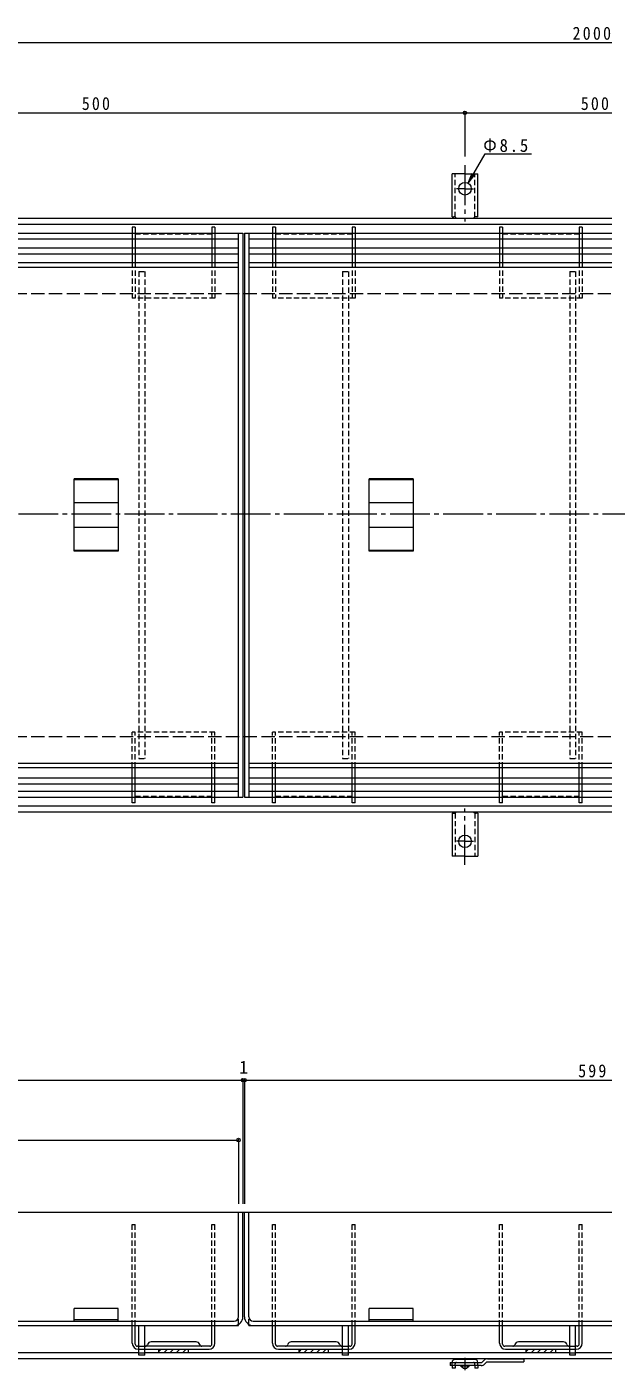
# Model space of a CAD drawing. Units: millimetres at full size, sheet at 1:3; details may follow other scales. Extents: x -1096 to 1162, y -823 to 816.
# Drawn here: x -468 to -68, y -470 to 440 of the extents above; entities that cross this region are included whole.
import ezdxf
from ezdxf.enums import TextEntityAlignment as Align

# ---------------------------------------------------------------- set-up
doc = ezdxf.new("R2010")
doc.units = ezdxf.units.MM
doc.header["$LTSCALE"] = 3
doc.header["$PDMODE"] = 32
doc.header["$PDSIZE"] = 2.4
for name, pattern in [('CHAIN1', [8, 5, -1, 1, -1]), ('CHAIN2', [12, 9, -1, 1, -1]), ('DASHED1', [1.8, 1.2, -0.6]), ('DASHED2', [3, 2, -1]), ('DASHED3', [4, 3, -1])]:
    doc.linetypes.add(name, pattern=pattern)
for name, color, linetype, lineweight in [('4-0', 7, 'CHAIN2', 9), ('4-1', 2, 'Continuous', 9), ('4-2', 3, 'Continuous', 9), ('4-3', 4, 'Continuous', 9), ('4-4', 7, 'Continuous', 9), ('4-5', 7, 'Continuous', 9), ('4-9', 5, 'Continuous', 9), ('4-A', 6, 'Continuous', 9)]:
    doc.layers.add(name, color=color, linetype=linetype, lineweight=lineweight)
doc.styles.add('ＭＳ ゴシック', font='')
doc.styles.get('ＭＳ ゴシック').set_extended_font_data('MS Gothic')

msp = doc.modelspace()

# ---------------------------------------------------------------- linework, layer by layer
at = {"layer": '4-0'}
msp.add_line((-941.66, 110.267), (-55.359, 110.267), dxfattribs=at)
at = {"layer": '4-1', "linetype": 'CHAIN2'}
for p, q in [((-170.896, 346.348), (-170.896, 308.236)), ((-170.896, 330.401), (-176.672, 330.401)), ((-170.896, 330.401), (-165.12, 330.401)), ((-170.896, -127.547), (-170.896, -89.434)), ((-170.896, -111.599), (-176.672, -111.599)), ((-170.896, -111.599), (-165.12, -111.599))]:
    msp.add_line(p, q, dxfattribs=at)
at = {"layer": '4-1'}
for p, q in [((-179.646, 311.401), (-179.646, 340.401)), ((-170.896, 340.401), (-179.646, 340.401)), ((-170.896, 340.401), (-162.146, 340.401)), ((-162.146, 311.401), (-162.146, 340.401)), ((-920.896, 310.401), (-71.396, 310.401)), ((-179.646, 311.401), (-178.396, 311.401)), ((-162.146, 311.401), (-163.396, 311.401)), ((-920.896, 306.401), (-71.396, 306.401)), ((-920.896, -87.599), (-71.396, -87.599)), ((-920.896, -91.599), (-71.396, -91.599)), ((-179.646, -92.599), (-179.646, -121.599)), ((-179.646, -92.599), (-178.396, -92.599)), ((-162.146, -92.599), (-163.396, -92.599)), ((-162.146, -92.599), (-162.146, -121.599)), ((-170.896, -121.599), (-179.646, -121.599)), ((-170.896, -121.599), (-162.146, -121.599)), ((-71.396, -363.119), (-321.396, -363.119)), ((-71.396, -462.12), (-1062.705, -462.12)), ((-391.896, -458.12), (-541.896, -458.12)), ((-253.896, -458.12), (-387.896, -458.12)), ((-99.896, -458.12), (-249.896, -458.12)), ((-71.396, -458.12), (-95.896, -458.12))]:
    msp.add_line(p, q, dxfattribs=at)
at = {"layer": '4-1', "linetype": 'DASHED1'}
for p, q in [((-177.646, 311.255), (-177.646, 340.401)), ((-164.146, 311.255), (-164.146, 340.401)), ((-177.646, -92.453), (-177.646, -121.599)), ((-164.146, -92.453), (-164.146, -121.599)), ((-391.896, -458.12), (-387.896, -458.12)), ((-253.896, -458.12), (-249.896, -458.12)), ((-99.896, -458.12), (-95.896, -458.12))]:
    msp.add_line(p, q, dxfattribs=at)
at = {"layer": '4-1', "linetype": 'DASHED3'}
for p, q in [((-920.896, 259.401), (-71.396, 259.401)), ((-920.896, -40.599), (-71.396, -40.599))]:
    msp.add_line(p, q, dxfattribs=at)
at = {"layer": '4-1'}
for centre in [(-170.896, 330.401), (-170.896, -111.599)]:
    msp.add_circle(centre, 4.25, dxfattribs=at)
for centre, start, end in [((-178.396, 309.401), 30.00051, 90), ((-163.396, 309.401), 90, 149.99949), ((-178.396, -90.599), 270, 329.99949), ((-163.396, -90.599), 210.00051, 270)]:
    msp.add_arc(centre, 2, start, end, dxfattribs=at)
at = {"layer": '4-2'}
for p, q in [((-324.396, -81.599), (-324.396, 300.401)), ((-321.396, 300.401), (-321.396, -81.599)), ((-320.396, 300.401), (-320.396, -81.599)), ((-317.396, 300.401), (-317.396, -81.599)), ((-917.396, 280.401), (-324.396, 280.401)), ((-917.396, 277.401), (-324.396, 277.401)), ((-317.396, 280.401), (-71.396, 280.401)), ((-317.396, 277.401), (-71.396, 277.401)), ((-435.896, 84.946), (-435.896, 133.855)), ((-405.896, 133.855), (-435.896, 133.855)), ((-405.896, 133.355), (-435.896, 133.355)), ((-405.896, 133.855), (-405.896, 84.946)), ((-235.896, 84.946), (-235.896, 133.855)), ((-205.896, 133.855), (-235.896, 133.855)), ((-205.896, 133.355), (-235.896, 133.355)), ((-205.896, 133.855), (-205.896, 84.946)), ((-405.896, 117.767), (-435.896, 117.767)), ((-205.896, 117.767), (-235.896, 117.767)), ((-405.896, 101.035), (-435.896, 101.035)), ((-205.896, 101.035), (-235.896, 101.035)), ((-405.896, 85.446), (-435.896, 85.446)), ((-405.896, 84.946), (-435.896, 84.946)), ((-205.896, 85.446), (-235.896, 85.446)), ((-205.896, 84.946), (-235.896, 84.946)), ((-917.396, -58.599), (-324.396, -58.599)), ((-917.396, -61.599), (-324.396, -61.599)), ((-317.396, -58.599), (-71.396, -58.599)), ((-317.396, -61.599), (-71.396, -61.599)), ((-321.396, -363.12), (-920.396, -363.12)), ((-324.396, -433.62), (-324.396, -363.12)), ((-321.396, -433.62), (-321.396, -363.12)), ((-320.396, -433.62), (-320.396, -363.12)), ((-71.396, -363.12), (-320.396, -363.12)), ((-317.396, -433.62), (-317.396, -363.12)), ((-914.396, -436.62), (-327.396, -436.62)), ((-435.896, -436.62), (-435.896, -428.12)), ((-435.896, -435.62), (-405.896, -435.62)), ((-314.396, -436.62), (-71.396, -436.62)), ((-235.896, -436.62), (-235.896, -428.12)), ((-235.896, -435.62), (-205.896, -435.62)), ((-917.396, -439.62), (-324.396, -439.62)), ((-324.396, -439.62), (-324.396, -438.816)), ((-317.396, -439.62), (-317.396, -438.816)), ((-317.396, -439.62), (-71.396, -439.62))]:
    msp.add_line(p, q, dxfattribs=at)
at = {"layer": '4-2', "linetype": 'DASHED1'}
for p, q in [((-324.396, -438.816), (-324.396, -433.62)), ((-317.396, -438.816), (-317.396, -433.62))]:
    msp.add_line(p, q, dxfattribs=at)
at = {"layer": '4-2'}
for points in [[(-405.896, -436.62), (-405.896, -428.12), (-435.896, -428.12)], [(-205.896, -436.62), (-205.896, -428.12), (-235.896, -428.12)]]:
    msp.add_lwpolyline(points, dxfattribs=at)
for centre, radius, start, end in [((-327.396, -433.62), 6, 270, 0), ((-327.396, -433.62), 3, 270, 0), ((-314.396, -433.62), 6, 180, 270), ((-314.396, -433.62), 3, 180, 270)]:
    msp.add_arc(centre, radius, start, end, dxfattribs=at)
at = {"layer": '4-3'}
for p, q in [((-396.396, 304.401), (-396.396, 300.401)), ((-394.396, 304.401), (-396.396, 304.401)), ((-394.396, 304.401), (-394.396, 300.401)), ((-342.396, 304.401), (-342.396, 300.401)), ((-340.396, 304.401), (-342.396, 304.401)), ((-340.396, 304.401), (-340.396, 300.401)), ((-299.396, 304.401), (-301.396, 304.401)), ((-301.396, 304.401), (-301.396, 300.401)), ((-299.396, 304.401), (-299.396, 300.401)), ((-245.396, 304.401), (-247.396, 304.401)), ((-247.396, 304.401), (-247.396, 300.401)), ((-245.396, 304.401), (-245.396, 300.401)), ((-145.396, 304.401), (-147.396, 304.401)), ((-147.396, 304.401), (-147.396, 300.401)), ((-145.396, 304.401), (-145.396, 300.401)), ((-91.396, 304.401), (-93.396, 304.401)), ((-93.396, 304.401), (-93.396, 300.401)), ((-91.396, 304.401), (-91.396, 300.401)), ((-396.396, 296.401), (-396.396, 290.401)), ((-394.396, 296.401), (-394.396, 290.401)), ((-342.396, 296.401), (-342.396, 290.401)), ((-340.396, 296.401), (-340.396, 290.401)), ((-301.396, 296.401), (-301.396, 290.401)), ((-299.396, 296.401), (-299.396, 290.401)), ((-247.396, 296.401), (-247.396, 290.401)), ((-245.396, 296.401), (-245.396, 290.401)), ((-147.396, 296.401), (-147.396, 290.401)), ((-145.396, 296.401), (-145.396, 290.401)), ((-93.396, 296.401), (-93.396, 290.401)), ((-91.396, 296.401), (-91.396, 290.401)), ((-396.396, 286.401), (-396.396, 280.401)), ((-394.396, 286.401), (-394.396, 280.401)), ((-342.396, 286.401), (-342.396, 280.401)), ((-340.396, 286.401), (-340.396, 280.401)), ((-301.396, 286.401), (-301.396, 280.401)), ((-299.396, 286.401), (-299.396, 280.401)), ((-247.396, 286.401), (-247.396, 280.401)), ((-245.396, 286.401), (-245.396, 280.401)), ((-147.396, 286.401), (-147.396, 280.401)), ((-145.396, 286.401), (-145.396, 280.401)), ((-93.396, 286.401), (-93.396, 280.401)), ((-91.396, 286.401), (-91.396, 280.401)), ((-396.396, -68.599), (-396.396, -61.599)), ((-394.396, -68.599), (-394.396, -61.599)), ((-342.396, -68.599), (-342.396, -61.599)), ((-340.396, -68.599), (-340.396, -61.599)), ((-301.396, -68.599), (-301.396, -61.599)), ((-299.396, -68.599), (-299.396, -61.599)), ((-247.396, -68.599), (-247.396, -61.599)), ((-245.396, -68.599), (-245.396, -61.599)), ((-147.396, -68.599), (-147.396, -61.599)), ((-145.396, -68.599), (-145.396, -61.599)), ((-93.396, -68.599), (-93.396, -61.599)), ((-91.396, -68.599), (-91.396, -61.599)), ((-396.396, -77.599), (-396.396, -72.599)), ((-394.396, -77.599), (-394.396, -72.599)), ((-342.396, -77.599), (-342.396, -72.599)), ((-340.396, -77.599), (-340.396, -72.599)), ((-301.396, -77.599), (-301.396, -72.599)), ((-299.396, -77.599), (-299.396, -72.599)), ((-247.396, -77.599), (-247.396, -72.599)), ((-245.396, -77.599), (-245.396, -72.599)), ((-147.396, -77.599), (-147.396, -72.599)), ((-145.396, -77.599), (-145.396, -72.599)), ((-93.396, -77.599), (-93.396, -72.599)), ((-91.396, -77.599), (-91.396, -72.599)), ((-396.396, -85.599), (-396.396, -81.599)), ((-394.396, -85.599), (-394.396, -81.599)), ((-342.396, -85.599), (-342.396, -81.599)), ((-340.396, -85.599), (-340.396, -81.599)), ((-301.396, -85.599), (-301.396, -81.599)), ((-299.396, -85.599), (-299.396, -81.599)), ((-247.396, -85.599), (-247.396, -81.599)), ((-245.396, -85.599), (-245.396, -81.599)), ((-147.396, -85.599), (-147.396, -81.599)), ((-145.396, -85.599), (-145.396, -81.599)), ((-93.396, -85.599), (-93.396, -81.599)), ((-91.396, -85.599), (-91.396, -81.599)), ((-394.396, -85.599), (-396.396, -85.599)), ((-340.396, -85.599), (-342.396, -85.599)), ((-299.396, -85.599), (-301.396, -85.599)), ((-245.396, -85.599), (-247.396, -85.599)), ((-145.396, -85.599), (-147.396, -85.599)), ((-91.396, -85.599), (-93.396, -85.599)), ((-396.396, -439.62), (-394.396, -439.62)), ((-396.396, -451.62), (-396.396, -439.62)), ((-394.396, -452.12), (-394.396, -439.62)), ((-342.396, -439.62), (-340.396, -439.62)), ((-342.396, -452.12), (-342.396, -439.62)), ((-340.396, -451.62), (-340.396, -439.62)), ((-301.396, -439.62), (-299.396, -439.62)), ((-301.396, -451.62), (-301.396, -439.62)), ((-299.396, -452.12), (-299.396, -439.62)), ((-247.396, -439.62), (-245.396, -439.62)), ((-247.396, -452.12), (-247.396, -439.62)), ((-245.396, -451.62), (-245.396, -439.62)), ((-147.396, -439.62), (-145.396, -439.62)), ((-147.396, -451.62), (-147.396, -439.62)), ((-145.396, -452.12), (-145.396, -439.62)), ((-93.396, -439.62), (-91.396, -439.62)), ((-93.396, -452.12), (-93.396, -439.62)), ((-91.396, -451.62), (-91.396, -439.62)), ((-391.896, -453.62), (-392.896, -453.62)), ((-343.896, -453.62), (-387.896, -453.62)), ((-353.146, -450.62), (-383.646, -450.62)), ((-253.896, -453.62), (-297.896, -453.62)), ((-258.146, -450.62), (-288.646, -450.62)), ((-248.896, -453.62), (-249.896, -453.62)), ((-99.896, -453.62), (-143.896, -453.62)), ((-104.146, -450.62), (-134.646, -450.62)), ((-94.896, -453.62), (-95.896, -453.62)), ((-392.396, -455.62), (-391.896, -455.62)), ((-387.896, -455.62), (-344.396, -455.62)), ((-376.853, -455.62), (-378.396, -457.163)), ((-372.61, -455.62), (-375.11, -458.12)), ((-368.368, -455.62), (-370.867, -458.12)), ((-364.125, -455.62), (-366.625, -458.12)), ((-359.882, -455.62), (-362.382, -458.12)), ((-358.396, -458.12), (-358.396, -455.62)), ((-297.396, -455.62), (-253.896, -455.62)), ((-281.853, -455.62), (-283.396, -457.163)), ((-277.61, -455.62), (-280.11, -458.12)), ((-273.368, -455.62), (-275.867, -458.12)), ((-269.125, -455.62), (-271.625, -458.12)), ((-264.882, -455.62), (-267.382, -458.12)), ((-263.396, -458.12), (-263.396, -455.62)), ((-249.896, -455.62), (-249.396, -455.62)), ((-143.396, -455.62), (-99.896, -455.62)), ((-127.853, -455.62), (-129.396, -457.163)), ((-123.61, -455.62), (-126.11, -458.12)), ((-119.368, -455.62), (-121.868, -458.12)), ((-115.125, -455.62), (-117.625, -458.12)), ((-110.882, -455.62), (-113.382, -458.12)), ((-109.396, -458.12), (-109.396, -455.62)), ((-95.896, -455.62), (-95.396, -455.62))]:
    msp.add_line(p, q, dxfattribs=at)
at = {"layer": '4-3', "linetype": 'DASHED1'}
for p, q in [((-396.396, 300.401), (-396.396, 296.401)), ((-394.396, 300.401), (-394.396, 296.401)), ((-342.396, 300.401), (-342.396, 296.401)), ((-340.396, 300.401), (-340.396, 296.401)), ((-301.396, 300.401), (-301.396, 296.401)), ((-299.396, 300.401), (-299.396, 296.401)), ((-247.396, 300.401), (-247.396, 296.401)), ((-245.396, 300.401), (-245.396, 296.401)), ((-147.396, 300.401), (-147.396, 296.401)), ((-145.396, 300.401), (-145.396, 296.401)), ((-93.396, 300.401), (-93.396, 296.401)), ((-91.396, 300.401), (-91.396, 296.401)), ((-394.396, 299.901), (-342.396, 299.901)), ((-299.396, 299.901), (-247.396, 299.901)), ((-145.396, 299.901), (-93.396, 299.901)), ((-396.396, 290.401), (-396.396, 286.401)), ((-394.396, 290.401), (-394.396, 286.401)), ((-342.396, 290.401), (-342.396, 286.401)), ((-340.396, 290.401), (-340.396, 286.401)), ((-301.396, 290.401), (-301.396, 286.401)), ((-299.396, 290.401), (-299.396, 286.401)), ((-247.396, 290.401), (-247.396, 286.401)), ((-245.396, 290.401), (-245.396, 286.401)), ((-147.396, 290.401), (-147.396, 286.401)), ((-145.396, 290.401), (-145.396, 286.401)), ((-93.396, 290.401), (-93.396, 286.401)), ((-91.396, 290.401), (-91.396, 286.401)), ((-396.396, 280.401), (-396.396, 256.401)), ((-394.396, 280.401), (-394.396, 256.401)), ((-342.396, 280.401), (-342.396, 256.401)), ((-340.396, 280.401), (-340.396, 256.401)), ((-301.396, 280.401), (-301.396, 256.401)), ((-299.396, 280.401), (-299.396, 256.401)), ((-247.396, 280.401), (-247.396, 256.401)), ((-245.396, 280.401), (-245.396, 256.401)), ((-147.396, 280.401), (-147.396, 256.401)), ((-145.396, 280.401), (-145.396, 256.401)), ((-93.396, 280.401), (-93.396, 256.401)), ((-91.396, 280.401), (-91.396, 256.401)), ((-340.396, 256.401), (-396.396, 256.401)), ((-245.396, 256.401), (-301.396, 256.401)), ((-91.396, 256.401), (-147.396, 256.401)), ((-396.396, -61.599), (-396.396, -37.599)), ((-340.396, -37.599), (-396.396, -37.599)), ((-394.396, -61.599), (-394.396, -37.599)), ((-342.396, -61.599), (-342.396, -37.599)), ((-340.396, -61.599), (-340.396, -37.599)), ((-245.396, -37.599), (-301.396, -37.599)), ((-301.396, -61.599), (-301.396, -37.599)), ((-299.396, -61.599), (-299.396, -37.599)), ((-247.396, -61.599), (-247.396, -37.599)), ((-245.396, -61.599), (-245.396, -37.599)), ((-91.396, -37.599), (-147.396, -37.599)), ((-147.396, -61.599), (-147.396, -37.599)), ((-145.396, -61.599), (-145.396, -37.599)), ((-93.396, -61.599), (-93.396, -37.599)), ((-91.396, -61.599), (-91.396, -37.599)), ((-396.396, -72.599), (-396.396, -68.599)), ((-394.396, -72.599), (-394.396, -68.599)), ((-342.396, -72.599), (-342.396, -68.599)), ((-340.396, -72.599), (-340.396, -68.599)), ((-301.396, -72.599), (-301.396, -68.599)), ((-299.396, -72.599), (-299.396, -68.599)), ((-247.396, -72.599), (-247.396, -68.599)), ((-245.396, -72.599), (-245.396, -68.599)), ((-147.396, -72.599), (-147.396, -68.599)), ((-145.396, -72.599), (-145.396, -68.599)), ((-93.396, -72.599), (-93.396, -68.599)), ((-91.396, -72.599), (-91.396, -68.599)), ((-396.396, -81.599), (-396.396, -77.599)), ((-394.396, -81.599), (-394.396, -77.599)), ((-394.396, -81.099), (-342.396, -81.099)), ((-342.396, -81.599), (-342.396, -77.599)), ((-340.396, -81.599), (-340.396, -77.599)), ((-301.396, -81.599), (-301.396, -77.599)), ((-299.396, -81.599), (-299.396, -77.599)), ((-299.396, -81.099), (-247.396, -81.099)), ((-247.396, -81.599), (-247.396, -77.599)), ((-245.396, -81.599), (-245.396, -77.599)), ((-147.396, -81.599), (-147.396, -77.599)), ((-145.396, -81.599), (-145.396, -77.599)), ((-145.396, -81.099), (-93.396, -81.099)), ((-93.396, -81.599), (-93.396, -77.599)), ((-91.396, -81.599), (-91.396, -77.599)), ((-396.396, -371.12), (-394.396, -371.12)), ((-396.396, -439.62), (-396.396, -371.12)), ((-394.396, -439.62), (-394.396, -371.12)), ((-342.396, -371.12), (-340.396, -371.12)), ((-342.396, -439.62), (-342.396, -371.12)), ((-340.396, -439.62), (-340.396, -371.12)), ((-301.396, -371.12), (-299.396, -371.12)), ((-301.396, -439.62), (-301.396, -371.12)), ((-299.396, -439.62), (-299.396, -371.12)), ((-247.396, -371.12), (-245.396, -371.12)), ((-247.396, -439.62), (-247.396, -371.12)), ((-245.396, -439.62), (-245.396, -371.12)), ((-147.396, -371.12), (-145.396, -371.12)), ((-147.396, -439.62), (-147.396, -371.12)), ((-145.396, -439.62), (-145.396, -371.12)), ((-93.396, -371.12), (-91.396, -371.12)), ((-93.396, -439.62), (-93.396, -371.12)), ((-91.396, -439.62), (-91.396, -371.12)), ((-391.896, -455.62), (-387.896, -455.62)), ((-253.896, -455.62), (-249.896, -455.62)), ((-99.896, -455.62), (-95.896, -455.62))]:
    msp.add_line(p, q, dxfattribs=at)
at = {"layer": '4-3'}
for points in [[(-358.396, -458.12), (-378.396, -458.12), (-378.396, -455.62)], [(-263.396, -458.12), (-283.396, -458.12), (-283.396, -455.62)], [(-109.396, -458.12), (-129.396, -458.12), (-129.396, -455.62)]]:
    msp.add_lwpolyline(points, dxfattribs=at)
for centre, radius, start, end in [((-392.396, -451.62), 4, 180, 270), ((-392.896, -452.12), 1.5, 180, 270), ((-387.519, -452.12), 1.5, 270, 345.52249), ((-383.646, -453.12), 2.5, 90, 165.52249), ((-353.146, -453.12), 2.5, 14.47751, 90), ((-349.273, -452.12), 1.5, 194.47751, 270), ((-344.396, -451.62), 4, 270, 0), ((-343.896, -452.12), 1.5, 270, 0), ((-297.396, -451.62), 4, 180, 270), ((-297.896, -452.12), 1.5, 180, 270), ((-292.519, -452.12), 1.5, 270, 345.52249), ((-288.646, -453.12), 2.5, 90, 165.52249), ((-258.146, -453.12), 2.5, 14.47751, 90), ((-254.273, -452.12), 1.5, 194.47751, 270), ((-249.396, -451.62), 4, 270, 0), ((-248.896, -452.12), 1.5, 270, 0), ((-143.396, -451.62), 4, 180, 270), ((-143.896, -452.12), 1.5, 180, 270), ((-138.519, -452.12), 1.5, 270, 345.52249), ((-134.646, -453.12), 2.5, 90, 165.52249), ((-104.146, -453.12), 2.5, 14.47751, 90), ((-100.273, -452.12), 1.5, 194.47751, 270), ((-95.396, -451.62), 4, 270, 0), ((-94.896, -452.12), 1.5, 270, 0)]:
    msp.add_arc(centre, radius, start, end, dxfattribs=at)
at = {"layer": '4-4'}
for p, q in [((-920.896, 429.417), (-71.396, 429.417)), ((-170.896, 382.721), (-170.896, 352.348)), ((-170.896, 381.821), (-71.396, 381.821)), ((-321.396, -272.497), (-321.396, -357.119)), ((-320.396, -272.497), (-320.396, -357.12)), ((-920.396, -273.397), (-321.396, -273.397)), ((-321.396, -273.397), (-320.396, -273.397)), ((-320.396, -273.397), (-71.396, -273.397)), ((-917.396, -313.98), (-324.396, -313.98)), ((-324.396, -313.08), (-324.396, -357.119))]:
    msp.add_line(p, q, dxfattribs=at)
msp.add_lwpolyline([(-920.896, 381.821), (-670.896, 381.821), (-170.896, 381.821)], dxfattribs=at)
for p in [(-170.896, 381.821), (-321.396, -273.397), (-320.396, -273.397), (-324.396, -313.98)]:
    msp.add_point(p, dxfattribs=at)
at = {"layer": '4-5'}
for p, q in [((-168.771, 334.081), (-157.297, 353.955)), ((-157.297, 353.955), (-125.87, 353.955)), ((-168.771, 334.081), (-165.901, 341.01)), ((-168.771, 334.081), (-164.205, 340.032))]:
    msp.add_line(p, q, dxfattribs=at)
at = {"layer": '4-9', "linetype": 'DASHED1', "lineweight": 5}
for p, q in [((-391.896, 274.401), (-387.896, 274.401)), ((-391.896, 274.401), (-391.896, -55.599)), ((-387.896, 274.401), (-387.896, -55.599)), ((-253.896, 274.401), (-249.896, 274.401)), ((-253.896, 274.401), (-253.896, -55.599)), ((-249.896, 274.401), (-249.896, -55.599)), ((-99.896, 274.401), (-95.896, 274.401)), ((-99.896, 274.401), (-99.896, -55.599)), ((-95.896, 274.401), (-95.896, -55.599)), ((-391.896, -55.599), (-387.896, -55.599)), ((-253.896, -55.599), (-249.896, -55.599)), ((-99.896, -55.599), (-95.896, -55.599))]:
    msp.add_line(p, q, dxfattribs=at)
at = {"layer": '4-9', "lineweight": 5}
for p, q in [((-391.896, -459.619), (-391.896, -439.619)), ((-387.896, -459.619), (-387.896, -439.619)), ((-253.896, -459.619), (-253.896, -439.619)), ((-249.896, -459.619), (-249.896, -439.619)), ((-99.896, -459.619), (-99.896, -439.619)), ((-95.896, -459.619), (-95.896, -439.619)), ((-391.896, -453.619), (-387.896, -453.619)), ((-253.896, -453.619), (-249.896, -453.619)), ((-99.896, -453.619), (-95.896, -453.619)), ((-387.896, -459.619), (-391.896, -459.619)), ((-249.896, -459.619), (-253.896, -459.619)), ((-95.896, -459.619), (-99.896, -459.619))]:
    msp.add_line(p, q, dxfattribs=at)
at = {"layer": '4-9', "color": 4}
for p, q in [((-164.146, -462.619), (-177.646, -462.619)), ((-179.646, -466.62), (-179.646, -468.419)), ((-177.646, -468.419), (-179.646, -468.419)), ((-177.646, -466.62), (-177.646, -468.419)), ((-164.146, -466.62), (-164.146, -468.419)), ((-162.146, -468.419), (-164.146, -468.419)), ((-162.146, -466.62), (-162.146, -468.419))]:
    msp.add_line(p, q, dxfattribs=at)
at = {"layer": '4-9', "color": 4, "linetype": 'CHAIN1'}
msp.add_line((-170.896, -461.523), (-170.896, -469.808), dxfattribs=at)
at = {"layer": '4-9', "color": 3}
for p, q in [((-157.775, -462.998), (-159.396, -464.62)), ((-155.654, -462.12), (-130.896, -462.12)), ((-130.896, -462.12), (-130.896, -464.12)), ((-180.896, -464.62), (-180.896, -466.62)), ((-180.896, -464.62), (-159.396, -464.62)), ((-159.81, -466.62), (-180.896, -466.62)), ((-157.689, -465.741), (-156.068, -464.12)), ((-156.068, -464.12), (-130.896, -464.12))]:
    msp.add_line(p, q, dxfattribs=at)
at = {"layer": '4-9', "color": 4, "linetype": 'DASHED2'}
for p, q in [((-179.646, -466.62), (-179.646, -464.619)), ((-177.646, -466.62), (-177.646, -465.619)), ((-164.146, -466.62), (-164.146, -465.619)), ((-162.146, -466.62), (-162.146, -464.619))]:
    msp.add_line(p, q, dxfattribs=at)
at = {"layer": '4-9', "color": 2}
for p, q in [((-173.646, -467.119), (-173.646, -466.62)), ((-171.896, -468.619), (-173.646, -467.119)), ((-168.146, -467.119), (-173.646, -467.119)), ((-169.896, -468.619), (-171.896, -468.619)), ((-168.146, -467.119), (-169.896, -468.619)), ((-168.146, -467.119), (-168.146, -466.62))]:
    msp.add_line(p, q, dxfattribs=at)
at = {"layer": '4-9', "color": 4}
for centre, start, end in [((-177.646, -464.619), 90, 180), ((-164.146, -464.619), 0, 90)]:
    msp.add_arc(centre, 2, start, end, dxfattribs=at)
at = {"layer": '4-9', "color": 3}
for centre, start, end in [((-155.654, -465.12), 90, 134.99996), ((-159.81, -463.62), 270, 314.99996)]:
    msp.add_arc(centre, 3, start, end, dxfattribs=at)
at = {"layer": '4-9', "color": 4, "linetype": 'DASHED2'}
for centre, start, end in [((-176.646, -465.619), 90, 180), ((-165.146, -465.619), 0, 90)]:
    msp.add_arc(centre, 1, start, end, dxfattribs=at)
at = {"layer": '4-A'}
for p, q in [((-920.396, 300.401), (-321.396, 300.401)), ((-320.396, 300.401), (-71.396, 300.401)), ((-917.396, 296.401), (-324.396, 296.401)), ((-317.396, 296.401), (-71.396, 296.401)), ((-917.396, 290.401), (-324.396, 290.401)), ((-917.396, 286.401), (-324.396, 286.401)), ((-317.396, 290.401), (-71.396, 290.401)), ((-317.396, 286.401), (-71.396, 286.401)), ((-917.396, -68.599), (-324.396, -68.599)), ((-917.396, -72.599), (-324.396, -72.599)), ((-317.396, -68.599), (-71.396, -68.599)), ((-317.396, -72.599), (-71.396, -72.599)), ((-920.396, -81.599), (-321.396, -81.599)), ((-917.396, -77.599), (-324.396, -77.599)), ((-320.396, -81.599), (-71.396, -81.599)), ((-317.396, -77.599), (-71.396, -77.599))]:
    msp.add_line(p, q, dxfattribs=at)

# ---------------------------------------------------------------- texts
at = {"layer": '4-4', "color": 2, "style": 'ＭＳ ゴシック'}
msp.add_text('1', height=8.798, dxfattribs=at).set_placement((-323.896, -271.597), align=Align.BOTTOM_LEFT)
at = {"layer": '4-4', "color": 2, "char_height": 8.798, "attachment_point": 7, "style": 'ＭＳ ゴシック'}
for s, insert in [('\\T1.28;\\W0.9;2000', (-97.936, 431.217)), ('\\T1.27;\\W0.9;500', (-430.646, 383.621)), ('\\T1.27;\\W0.9;500', (-92.367, 383.621)), ('\\T1.27;\\W0.9;599', (-94.143, -271.597))]:
    msp.add_mtext(s, dxfattribs=dict(at, insert=insert))
at = {"layer": '4-5', "color": 2, "insert": (-158.49, 355.1), "char_height": 8.798, "attachment_point": 7, "style": 'ＭＳ ゴシック'}
msp.add_mtext('\\T1.21;\\W0.95;Φ8.5', dxfattribs=at)

doc.saveas('drawing.dxf')
